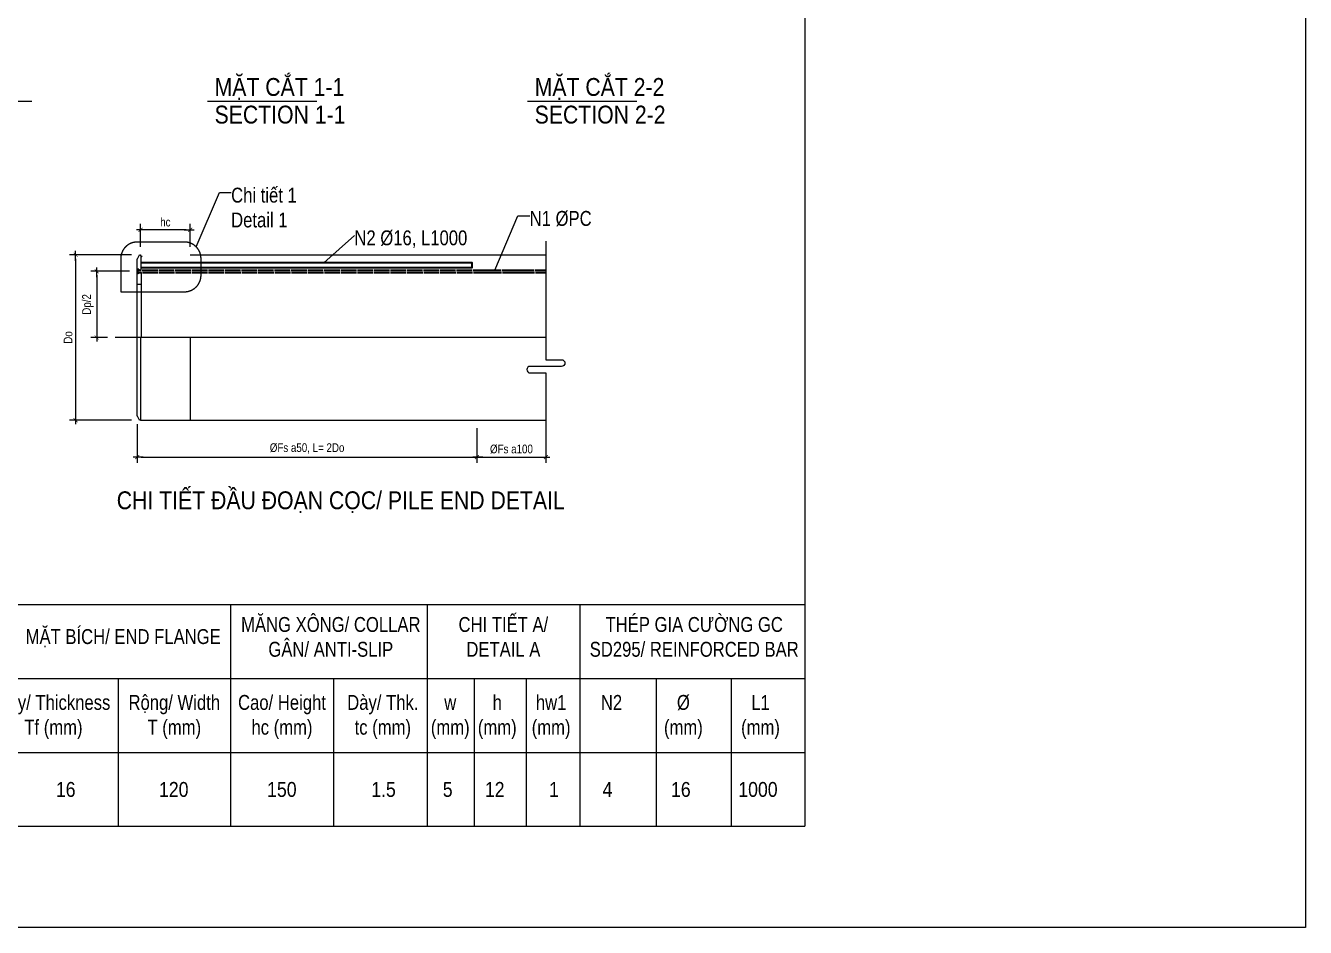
# Model space of a CAD drawing. Header units: millimetres. Extents: x -2123450 to -961021, y -260876 to 649159.
# Drawn here: x -1434058 to -1401835, y -25068 to -2351 of the extents above; entities that cross this region are included whole.
import ezdxf
from ezdxf.enums import TextEntityAlignment as Align

# ---------------------------------------------------------------- set-up
doc = ezdxf.new("R2010")
doc.units = ezdxf.units.MM
doc.header["$LTSCALE"] = 1000
doc.header["$MEASUREMENT"] = 0
doc.header["$PDMODE"] = 66
for name, pattern in [('CENTER2', [1.125, 0.75, -0.125, 0.125, -0.125]), ('CENTERX2', [4, 2.5, -0.5, 0.5, -0.5]), ('HIDDEN2', [4.7625, 3.175, -1.5875])]:
    doc.linetypes.add(name, pattern=pattern)
doc.layers.get('0').update_dxf_attribs({"linetype": 'CONTINUOUS'})
doc.layers.get('DEFPOINTS').update_dxf_attribs({"linetype": 'CONTINUOUS'})
for name, color, linetype, lineweight in [('4.DIM-F', 1, 'CONTINUOUS', 15), ('NDC_S_AXIS', 5, 'CENTER2', 15), ('NDC_S_BREAK-LINE', 1, 'CONTINUOUS', 15), ('NDC_S_CONTINUOUS', 3, 'CONTINUOUS', 20), ('NDC_S_DIM', 1, 'CONTINUOUS', 9), ('NDC_S_HATCH MATERIAL', 8, 'CONTINUOUS', 13), ('NDC_S_REBAR', 4, 'CONTINUOUS', 35), ('NDC_S_VN TEXT', 7, 'CONTINUOUS', 9)]:
    doc.layers.add(name, color=color, linetype=linetype, lineweight=lineweight)
doc.styles.add('NDC_ARIAL', font='arial.ttf', dxfattribs={"width": 0.8})
doc.dimstyles.new('DIM', dxfattribs={"dimtxt": 0.03, "dimasz": 0.035, "dimexe": 0.03, "dimexo": 0.03, "dimgap": 0.005, "dimtad": 1, "dimdec": 0, "dimlfac": 10000, "dimzin": 0, "dimdsep": 46, "dimtxsty": 'NDC_ARIAL', "dimblk": 'DOTSMALL', "dimcen": 0.05, "dimclrd": 1, "dimclre": 1, "dimadec": 0, "dimazin": 0, "dimtfac": 1, "dimtdec": 0, "dimtofl": 0, "dimtmove": 0, "dimatfit": 3, "dimfxl": 0.03, "dimtolj": 1, "dimtzin": 0, "dimarcsym": 0})
doc.dimstyles.new('NDC_1-100', dxfattribs={"dimscale": 100, "dimtxt": 2.2, "dimasz": 1, "dimexe": 1.5, "dimexo": 2, "dimgap": 0.8, "dimtad": 1, "dimdec": 0, "dimdsep": 46, "dimtxsty": 'NDC_ARIAL', "dimblk": 'DIMMARK', "dimcen": 49999.938995, "dimdle": 1.5, "dimclrd": 1, "dimclre": 1, "dimclrt": 3, "dimadec": 0, "dimazin": 0, "dimtfac": 1, "dimtdec": 0, "dimtix": 1, "dimtmove": 2, "dimatfit": 3, "dimfxl": 1, "dimarcsym": 0})

# ---------------------------------------------------------------- blocks, each defined once
blk = doc.blocks.new('_DotSmall')
at = {"color": 0, "linetype": 'ByBlock', "lineweight": 9, "const_width": 0.5}
blk.add_lwpolyline([(-0.0625, 0, 1), (0.0625, 0, 1)], format="xyb", close=True, dxfattribs=at)
blk = doc.blocks.new('DIMMARK')
at = {"layer": 'NDC_S_DIM', "color": 1}
blk.add_line((-1.5, 0), (1, 0), dxfattribs=at)
at = {"layer": 'NDC_S_DIM', "color": 2, "const_width": 0.15}
blk.add_lwpolyline([(-0.5, -0.5), (0.5, 0.5)], dxfattribs=at)
blk = doc.blocks.new('*D309')
at = {"layer": 'DEFPOINTS', "color": 0, "transparency": 16777216}
for p in [(-1431164, -7494), (-1431164, -8125), (-1429914, -8125)]:
    blk.add_point(p, dxfattribs=at)
at = {"layer": 'NDC_S_DIM', "color": 1, "lineweight": -2, "transparency": 16777216}
for p, q in [((-1431164, -7925), (-1431164, -7344)), ((-1429914, -7925), (-1429914, -7344)), ((-1430014, -7494), (-1431064, -7494))]:
    blk.add_line(p, q, dxfattribs=at)
at = {"layer": 'NDC_S_DIM', "color": 1, "lineweight": -2, "transparency": 16777216, "xscale": 100, "yscale": 100, "zscale": 100, "rotation": 180}
blk.add_blockref('DIMMARK', (-1431164, -7494), dxfattribs=at)
at = {"layer": 'NDC_S_DIM', "color": 1, "lineweight": -2, "transparency": 16777216, "xscale": 100, "yscale": 100, "zscale": 100}
blk.add_blockref('DIMMARK', (-1429914, -7494), dxfattribs=at)
at = {"layer": 'NDC_S_DIM', "color": 3, "transparency": 16777216, "insert": (-1430539, -7302), "char_height": 220, "attachment_point": 5, "style": 'NDC_ARIAL'}
blk.add_mtext('hc', dxfattribs=at)
blk = doc.blocks.new('*D310')
at = {"layer": 'DEFPOINTS', "color": 0, "transparency": 16777216}
for p in [(-1431247, -12192), (-1422693, -12292), (-1422693, -13219)]:
    blk.add_point(p, dxfattribs=at)
at = {"layer": 'NDC_S_DIM', "color": 1, "lineweight": -2, "transparency": 16777216}
for p, q in [((-1431247, -12392), (-1431247, -13369)), ((-1422693, -12492), (-1422693, -13369)), ((-1431147, -13219), (-1422793, -13219))]:
    blk.add_line(p, q, dxfattribs=at)
at = {"layer": 'NDC_S_DIM', "color": 1, "lineweight": -2, "transparency": 16777216, "xscale": 100, "yscale": 100, "zscale": 100, "rotation": 180}
blk.add_blockref('DIMMARK', (-1431247, -13219), dxfattribs=at)
at = {"layer": 'NDC_S_DIM', "color": 1, "lineweight": -2, "transparency": 16777216, "xscale": 100, "yscale": 100, "zscale": 100}
blk.add_blockref('DIMMARK', (-1422693, -13219), dxfattribs=at)
at = {"layer": 'NDC_S_DIM', "color": 3, "transparency": 16777216, "insert": (-1426970, -13003), "char_height": 220, "attachment_point": 5, "style": 'NDC_ARIAL'}
blk.add_mtext('ØFs a50, L= 2Do', dxfattribs=at)
blk = doc.blocks.new('*D311')
at = {"layer": 'DEFPOINTS', "color": 0, "transparency": 16777216}
for p in [(-1422693, -12292), (-1420957, -12292), (-1420957, -13219)]:
    blk.add_point(p, dxfattribs=at)
at = {"layer": 'NDC_S_DIM', "color": 1, "lineweight": -2, "transparency": 16777216}
for p, q in [((-1422693, -12492), (-1422693, -13369)), ((-1420957, -12492), (-1420957, -13369)), ((-1422593, -13219), (-1421057, -13219))]:
    blk.add_line(p, q, dxfattribs=at)
at = {"layer": 'NDC_S_DIM', "color": 1, "lineweight": -2, "transparency": 16777216, "xscale": 100, "yscale": 100, "zscale": 100, "rotation": 180}
blk.add_blockref('DIMMARK', (-1422693, -13219), dxfattribs=at)
at = {"layer": 'NDC_S_DIM', "color": 1, "lineweight": -2, "transparency": 16777216, "xscale": 100, "yscale": 100, "zscale": 100}
blk.add_blockref('DIMMARK', (-1420957, -13219), dxfattribs=at)
at = {"layer": 'NDC_S_DIM', "color": 3, "transparency": 16777216, "insert": (-1421825, -13020), "char_height": 220, "attachment_point": 5, "style": 'NDC_ARIAL'}
blk.add_mtext('ØFs a100', dxfattribs=at)
blk = doc.blocks.new('*D312')
at = {"layer": 'DEFPOINTS', "color": 0, "transparency": 16777216}
for p in [(-1431189, -8125), (-1432798, -12292), (-1431189, -12292)]:
    blk.add_point(p, dxfattribs=at)
at = {"layer": 'NDC_S_DIM', "color": 1, "lineweight": -2, "transparency": 16777216}
for p, q in [((-1431389, -8125), (-1432948, -8125)), ((-1432798, -8225), (-1432798, -12192)), ((-1431389, -12292), (-1432948, -12292))]:
    blk.add_line(p, q, dxfattribs=at)
at = {"layer": 'NDC_S_DIM', "color": 1, "lineweight": -2, "transparency": 16777216, "xscale": 100, "yscale": 100, "zscale": 100}
for p, rotation in [((-1432798, -8125), 90), ((-1432798, -12292), 270)]:
    blk.add_blockref('DIMMARK', p, dxfattribs=dict(at, rotation=rotation))
at = {"layer": 'NDC_S_DIM', "color": 3, "transparency": 16777216, "insert": (-1432989, -10208), "char_height": 220, "attachment_point": 5, "rotation": 90, "style": 'NDC_ARIAL'}
blk.add_mtext('Do', dxfattribs=at)
blk = doc.blocks.new('*D313')
at = {"layer": 'DEFPOINTS', "color": 0, "transparency": 16777216}
for p in [(-1431243, -8541), (-1432267, -10208), (-1431799, -10208)]:
    blk.add_point(p, dxfattribs=at)
at = {"layer": 'NDC_S_DIM', "color": 1, "lineweight": -2, "transparency": 16777216}
for p, q in [((-1431443, -8541), (-1432417, -8541)), ((-1432267, -8641), (-1432267, -10108)), ((-1431999, -10208), (-1432417, -10208))]:
    blk.add_line(p, q, dxfattribs=at)
at = {"layer": 'NDC_S_DIM', "color": 1, "lineweight": -2, "transparency": 16777216, "xscale": 100, "yscale": 100, "zscale": 100}
for p, rotation in [((-1432267, -8541), 90), ((-1432267, -10208), 270)]:
    blk.add_blockref('DIMMARK', p, dxfattribs=dict(at, rotation=rotation))
at = {"layer": 'NDC_S_DIM', "color": 3, "transparency": 16777216, "insert": (-1432490, -9375), "char_height": 220, "attachment_point": 5, "rotation": 90, "style": 'NDC_ARIAL'}
blk.add_mtext('Dp/2', dxfattribs=at)
blk = doc.blocks.new('CHI TIET DAU DOAN COC TOLE PHANG')
at = {"linetype": 'HIDDEN2', "ltscale": 0.2}
blk.add_lwpolyline([(0.209, 0.2885), (0.0663, 0.2885, 0.414214), (0.0163, 0.2385), (0.0163, 0.1383), (0.209, 0.1383, 0.414214), (0.259, 0.1883), (0.259, 0.2385, 0.414214)], format="xyb", close=True, dxfattribs=at)
at = {"layer": 'NDC_S_AXIS', "linetype": 'CENTERX2'}
for p, q in [((0.3192, 0), (0, 0)), ((1.301, 0), (0.3192, 0))]:
    blk.add_line(p, q, dxfattribs=at)
at = {"layer": 'NDC_S_BREAK-LINE'}
blk.add_lwpolyline([(1.301, 0.2915), (1.301, -0.0672), (1.3485, -0.0672, -1), (1.3485, -0.0872), (1.301, -0.0872), (1.2534, -0.0872, 1), (1.2534, -0.1072), (1.301, -0.1072), (1.301, -0.2909)], format="xyb", dxfattribs=at)
at = {"layer": 'NDC_S_CONTINUOUS'}
for p, q in [((0.0782, 0.2035), (0.0782, 0.247)), ((0.2262, 0.25), (1.301, 0.25)), ((0.0712, 0.2065), (0.0662, 0.2065)), ((0.0712, 0.1935), (0.0662, 0.1935)), ((0.0712, 0.2065), (0.0712, 0.2045)), ((0.0712, 0.2045), (0.0782, 0.2045)), ((0.0712, 0.1955), (0.0712, 0.1935)), ((0.0712, 0.1955), (0.0782, 0.1955)), ((0.0782, 0.1965), (0.0782, 0)), ((0.0782, 0.16), (0.0662, 0.16)), ((0.0762, 0), (0.0762, -0.25)), ((0.2262, 0), (0.2262, -0.25)), ((0.0762, -0.25), (0.2262, -0.25)), ((0.2262, -0.25), (1.301, -0.25))]:
    blk.add_line(p, q, dxfattribs=at)
blk.add_lwpolyline([(0.0762, -0.248), (0.0762, -0.25), (0.0732, -0.25), (0.0672, -0.238), (0.0662, -0.238), (0.0662, 0.238), (0.0672, 0.238), (0.0732, 0.25), (0.0762, 0.25), (0.0762, 0.247)], dxfattribs=at)
at = {"layer": 'NDC_S_REBAR'}
for p, q in [((0.0702, 0.2035), (0.0782, 0.2035)), ((0.0702, 0.1965), (0.0788, 0.1965)), ((0.0813, 0.2035), (0.1283, 0.2035)), ((0.0818, 0.1965), (0.1288, 0.1965)), ((0.1313, 0.2035), (0.1783, 0.2035)), ((0.1318, 0.1965), (0.1788, 0.1965)), ((0.1813, 0.2035), (0.2262, 0.2035)), ((0.1818, 0.1965), (0.2262, 0.1965)), ((0.2262, 0.2035), (0.2283, 0.2035)), ((0.2262, 0.1965), (0.2288, 0.1965)), ((0.2313, 0.2035), (0.2783, 0.2035)), ((0.2318, 0.1965), (0.2788, 0.1965)), ((0.2813, 0.2035), (0.3283, 0.2035)), ((0.2818, 0.1965), (0.3288, 0.1965)), ((0.3313, 0.2035), (0.3783, 0.2035)), ((0.3318, 0.1965), (0.3788, 0.1965)), ((0.3813, 0.2035), (0.4283, 0.2035)), ((0.3818, 0.1965), (0.4288, 0.1965)), ((0.4313, 0.2035), (0.4783, 0.2035)), ((0.4318, 0.1965), (0.4788, 0.1965)), ((0.4813, 0.2035), (0.5283, 0.2035)), ((0.4818, 0.1965), (0.5288, 0.1965)), ((0.5313, 0.2035), (0.5783, 0.2035)), ((0.5318, 0.1965), (0.5788, 0.1965)), ((0.5813, 0.2035), (0.6283, 0.2035)), ((0.5818, 0.1965), (0.6288, 0.1965)), ((0.6313, 0.2035), (0.6783, 0.2035)), ((0.6318, 0.1965), (0.6788, 0.1965)), ((0.6813, 0.2035), (0.7283, 0.2035)), ((0.6818, 0.1965), (0.7288, 0.1965)), ((0.7313, 0.2035), (0.7783, 0.2035)), ((0.7318, 0.1965), (0.7788, 0.1965)), ((0.7813, 0.2035), (0.8283, 0.2035)), ((0.7818, 0.1965), (0.8288, 0.1965)), ((0.8313, 0.2035), (0.8783, 0.2035)), ((0.8318, 0.1965), (0.8788, 0.1965)), ((0.8813, 0.2035), (0.9283, 0.2035)), ((0.8818, 0.1965), (0.9288, 0.1965)), ((0.9313, 0.2035), (0.9783, 0.2035)), ((0.9318, 0.1965), (0.9788, 0.1965)), ((0.9813, 0.2035), (1.0283, 0.2035)), ((0.9818, 0.1965), (1.0288, 0.1965)), ((1.0313, 0.2035), (1.0783, 0.2035)), ((1.0318, 0.1965), (1.0788, 0.1965)), ((1.0813, 0.2035), (1.1659, 0.2035)), ((1.0818, 0.1965), (1.1668, 0.1965)), ((1.1689, 0.2035), (1.2659, 0.2035)), ((1.1698, 0.1965), (1.2668, 0.1965)), ((1.2689, 0.2035), (1.301, 0.2035)), ((1.2698, 0.1965), (1.301, 0.1965))]:
    blk.add_line(p, q, dxfattribs=at)
blk.add_ellipse((0.0686, 0.2), major_axis=(0, 0.0055), ratio=0.363902, start_param=5.391025, end_param=10.293338, dxfattribs=at)
blk = doc.blocks.new('thep gia cuong')
at = {"layer": 'NDC_S_REBAR'}
blk.add_lwpolyline([(0, -0.014), (1, -0.014), (1, 0), (0, 0)], dxfattribs=at)

msp = doc.modelspace()

# ---------------------------------------------------------------- hatches: boundary and pattern name
at = {"layer": 'NDC_S_HATCH MATERIAL'}
h = msp.add_hatch(dxfattribs=at)
h.set_pattern_fill('ANSI37', color=256, scale=208.333333)
h.set_pattern_definition([(45, (-1800152.062, -238839.367), (-18.4142391, 18.4142391), []), (135, (-1800152.062, -238839.367), (-18.4142391, -18.4142391), [])])
edge = h.paths.add_edge_path()
edge.add_line((-1431122.05, -8149.94), (-1431147.05, -8149.94))
edge.add_line((-1431147.05, -8149.94), (-1431147.05, -8174.94))
edge.add_arc((-1431147.05, -8149.94), 25, 270, 360)

# ---------------------------------------------------------------- linework, layer by layer
for p, q in [((-1466881.82, -16937.46), (-1414434.86, -16937.46)), ((-1428902.39, -16937.46), (-1428902.39, -22517.82)), ((-1423945.31, -16937.46), (-1423945.31, -22517.82)), ((-1420099.63, -16937.46), (-1420099.63, -22517.82)), ((-1420099.63, -16937.46), (-1420099.63, -22517.82)), ((-1414434.86, -16937.46), (-1414434.86, -22517.82)), ((-1466881.82, -18797.58), (-1414434.86, -18797.58)), ((-1431725.86, -18797.58), (-1431725.86, -22517.82)), ((-1426305.25, -18797.58), (-1426305.25, -22517.82)), ((-1422766.5, -18797.58), (-1422766.5, -22517.82)), ((-1421455.66, -18797.58), (-1421455.66, -22517.82)), ((-1418180.75, -18797.58), (-1418180.75, -22517.82)), ((-1416293.39, -18797.58), (-1416293.39, -22517.82)), ((-1459143.84, -20657.7), (-1414434.86, -20657.7)), ((-1466881.82, -22517.82), (-1414434.86, -22517.82))]:
    msp.add_line(p, q)
at = {"layer": '4.DIM-F'}
for p, q in [((-1438181.04, -4253.78), (-1433897.78, -4253.78)), ((-1429478.81, -4253.78), (-1426725.04, -4253.78)), ((-1421419.63, -4253.78), (-1418665.86, -4253.78))]:
    msp.add_line(p, q, dxfattribs=at)
at = {"layer": 'DEFPOINTS'}
msp.add_lwpolyline([(-1527984.86, 64032.18), (-1401834.86, 64032.18), (-1401834.86, -25067.82), (-1527984.86, -25067.82)], close=True, dxfattribs=at)
at = {"layer": 'NDC_S_CONTINUOUS'}
msp.add_line((-1414434.86, 58213.47), (-1414434.86, -22517.82), dxfattribs=at)
at = {"layer": 'NDC_S_HATCH MATERIAL'}
msp.add_arc((-1431147.05, -8149.94), 25, 270, 0, dxfattribs=at)

# ---------------------------------------------------------------- block references
at = {"layer": 'NDC_S_HATCH MATERIAL', "xscale": 8333.333335864481, "yscale": 8333.333335864481, "zscale": 8333.333335864481}
for name, p in [('CHI TIET DAU DOAN COC TOLE PHANG', (-1431798.51, -10208.28)), ('thep gia cuong', (-1431147.05, -8331.19))]:
    msp.add_blockref(name, p, dxfattribs=at)

# ---------------------------------------------------------------- texts
at = {"layer": 'NDC_S_VN TEXT', "lineweight": 70, "style": 'NDC_ARIAL', "width": 0.85}
for s, p in [('MẶT CẮT 1-1', (-1429299.22, -4122.48)), ('MẶT CẮT 2-2', (-1421240.03, -4122.48)), ('SECTION 1-1', (-1429299.22, -4818.28)), ('SECTION 2-2', (-1421240.03, -4818.28))]:
    msp.add_text(s, height=450, dxfattribs=at).set_placement(p)
msp.add_text('CHI TIẾT ĐẦU ĐOẠN CỌC/ PILE END DETAIL', height=450, dxfattribs=at).set_placement((-1426122.49, -14533.79), align=Align.CENTER)
at = {"layer": 'NDC_S_VN TEXT', "style": 'NDC_ARIAL', "width": 0.85}
for s, p in [('16', (-1433047.62, -21779.73)), ('120', (-1430327.42, -21779.73)), ('150', (-1427605.61, -21779.73)), ('1.5', (-1425046.34, -21779.73)), ('5', (-1423430.14, -21779.73)), ('12', (-1422246.36, -21779.73)), ('1', (-1420753.98, -21779.73)), ('4', (-1419406.56, -21779.73)), ('16', (-1417560.28, -21779.73)), ('1000', (-1415618.47, -21779.73))]:
    msp.add_text(s, height=375, dxfattribs=at).set_placement(p, align=Align.CENTER)
at = {"layer": 'NDC_S_VN TEXT', "char_height": 375, "attachment_point": 1, "style": 'NDC_ARIAL'}
for s, insert in [('{\\fArial|b0|i0|c0|p34;Chi tiết 1\\PDetail 1}', (-1428882.57, -6434.6)), ('{\\fArial|b0|i0|c0|p34;N1 \\A1;Ø\\A0;PC}', (-1421365.64, -7020.87)), ('\\A1;N2 Ø16, L1000', (-1425778.71, -7510.36))]:
    msp.add_mtext(s, dxfattribs=dict(at, insert=insert))
at = {"layer": 'NDC_S_VN TEXT', "char_height": 375, "attachment_point": 2, "style": 'NDC_ARIAL'}
for s, width, insert in [('MĂNG XÔNG/ COLLAR\\PGÂN/ ANTI-SLIP', 5400.8432, (-1426373.14, -17249.59)), ('CHI TIẾT A/ DETAIL A', 2940.998, (-1422028.27, -17249.59)), ('THÉP GIA CƯỜNG GC SD295/ REINFORCED BAR', 5856.9136, (-1417223.11, -17249.59)), ('MẶT BÍCH/ END FLANGE', 5725.6224, (-1431600.17, -17554.64)), ('Dày/ Thickness Tf (mm)', 3146.0894, (-1433356.09, -19212.59)), ('Rộng/ Width\\PT (mm)', 2739.5929, (-1430313.74, -19212.59)), ('Cao/ Height\\Phc (mm)', 2401.6107, (-1427602.17, -19212.59)), ('Dày/ Thk.\\Ptc (mm)', 2300.003, (-1425063.35, -19212.59)), ('w\\P(mm)', 0.1346, (-1423365.76, -19212.59)), ('h\\P(mm)', 704.2382, (-1422181.98, -19212.59)), ('hw1\\P(mm)', 0.1346, (-1420825.96, -19212.59)), ('N2', 0.1346, (-1419305.87, -19212.59)), ('\\A1;Ø{\\A0;\\P(mm)}', 0.1346, (-1417495.91, -19212.59)), ('L1\\P(mm)', 0.1346, (-1415554.09, -19212.59))]:
    msp.add_mtext_dynamic_manual_height_columns(s, width=width, gutter_width=0.37, heights=[0], dxfattribs=dict(at, insert=insert))

# ---------------------------------------------------------------- dimensions: what is measured, and where the dimension line sits
at = {"layer": 'NDC_S_DIM'}
for base, p1, p2, text, picture, middle in [((-1431163.72, -7493.87), (-1429913.72, -8124.94), (-1431163.72, -8124.94), 'hc', '*D309', (-1430538.72, -7302.07)), ((-1422693.17, -13218.78), (-1431247.05, -12191.61), (-1422693.17, -12291.61), 'ØFs a50, L= 2Do', '*D310', (-1426970.11, -13002.97)), ((-1420957.11, -13218.78), (-1422693.17, -12291.61), (-1420957.11, -12291.61), 'ØFs a100', '*D311', (-1421825.14, -13020.3))]:
    dim = msp.add_linear_dim(base=base, p1=p1, p2=p2, text=text, dimstyle='NDC_1-100', dxfattribs=at)
    dim.commit()
    dim.dimension.update_dxf_attribs({"geometry": picture, "text_midpoint": middle})
for base, p1, p2, text, picture, middle in [((-1432797.67, -12291.61), (-1431188.72, -8124.94), (-1431188.72, -12291.61), 'Do', '*D312', (-1432989.47, -10208.28)), ((-1432267.14, -10208.28), (-1431243.11, -8540.76), (-1431798.51, -10208.28), 'Dp/2', '*D313', (-1432489.56, -9374.52))]:
    dim = msp.add_linear_dim(base=base, p1=p1, p2=p2, angle=90, text=text, dimstyle='NDC_1-100', dxfattribs=at)
    dim.commit()
    dim.dimension.update_dxf_attribs({"geometry": picture, "text_midpoint": middle})

# ---------------------------------------------------------------- leaders
at = {"layer": 'NDC_S_DIM', "annotation_type": 0, "has_hookline": 1, "hookline_direction": 0, "text_width": 1556.07}
msp.add_leader([(-1429762.42, -7926.17), (-1429177.31, -6559.6), (-1428882.58, -6559.6)], dimstyle='DIM', override={"dimgap": 0.005, "dimtad": 0}, dxfattribs=at)
at = {"layer": 'NDC_S_VN TEXT', "annotation_type": 0, "has_hookline": 1, "hookline_direction": 0}
for points, text_width in [([(-1422245.48, -8512.44), (-1421660.37, -7145.87), (-1421365.64, -7145.87)], 1511.87), ([(-1426544.4, -8331.19), (-1425778.75, -7635.36), (-1425778.71, -7635.36)], 2790.65)]:
    msp.add_leader(points, dimstyle='DIM', override={"dimgap": 0.005, "dimtad": 0}, dxfattribs=dict(at, text_width=text_width))

doc.saveas('drawing.dxf')
